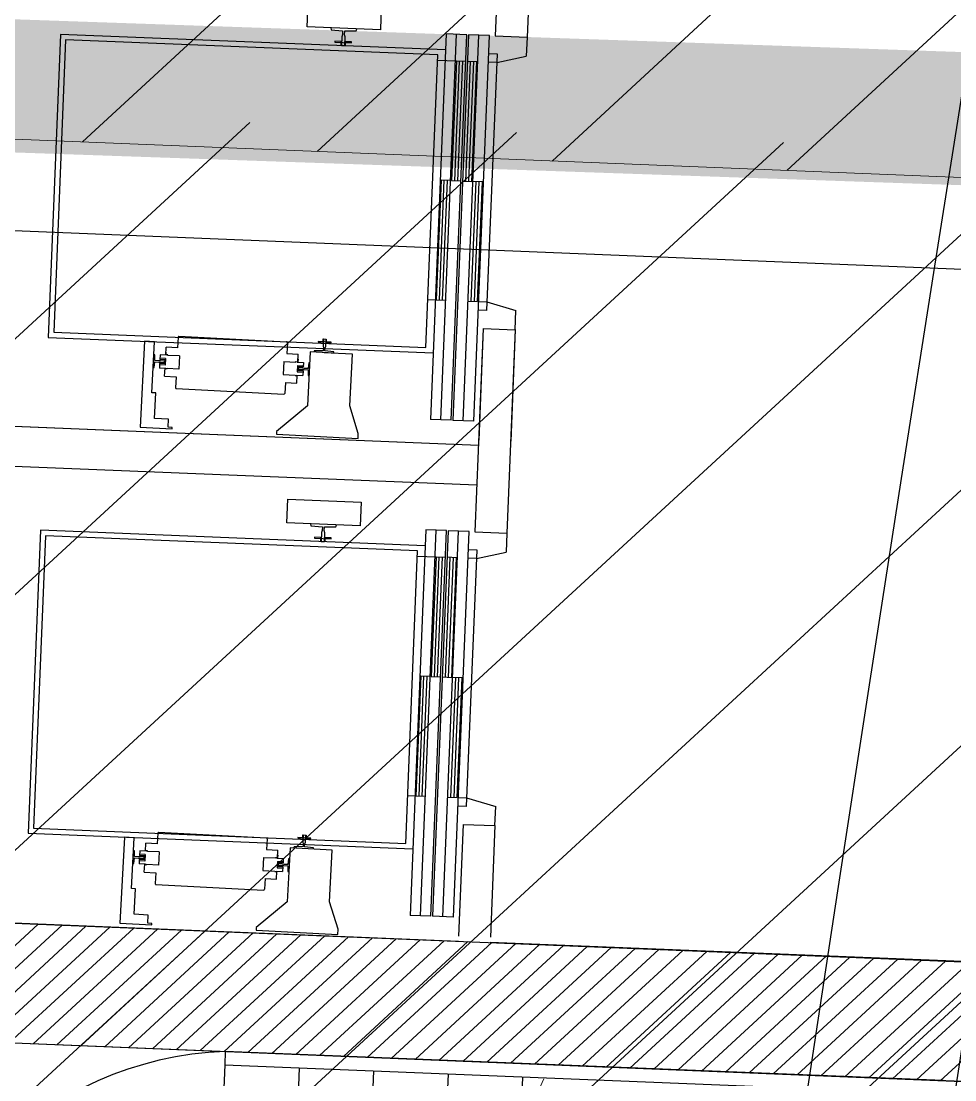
# Model space of a CAD drawing. Extents: x -678889171 to 586587, y -792238163 to 335485.
# Drawn here: x -678761584 to -678758075, y -791956236 to -791952259 of the extents above; entities that cross this region are included whole.
import ezdxf
from ezdxf.enums import TextEntityAlignment as Align

# ---------------------------------------------------------------- set-up
doc = ezdxf.new("R2010")
doc.units = 0
doc.header["$MEASUREMENT"] = 0
for name, color, linetype in [('A-FLOR-PATT', 252, 'Continuous'), ('A-SITE-PATT', 252, 'Continuous'), ('A-WALL', 252, 'Continuous')]:
    doc.layers.add(name, color=color, linetype=linetype)
for name, color, linetype, lineweight in [('BASEMENT3 LAYOUT$0$A-TABL-TEXT', 252, 'Continuous', 30), ('BASEMENT3 LAYOUT$0$HATCH2', 252, 'Continuous', 15), ('Ground floor Towers$0$04-Ground Floor$0$Hospital (2)$0$A-HIDD1', 252, 'Continuous', 20)]:
    doc.layers.add(name, color=color, linetype=linetype, lineweight=lineweight)
doc.styles.add('Ground floor Towers$0$$Bas01-Rname$0$EN-SC', font='swissc.ttf')
doc.styles.add('Ground floor Towers$0$$Bas01-Rname$0$EN-SCL', font='swisscl.ttf')
doc.styles.add('Ground floor Towers$0$04-Ground Floor$0$V2-lower ground$0$LEVEL  FOR LICENSE LOWER GR$0$$LG- LEVEL$0$AR-SR', font='sarb.shx')

# ---------------------------------------------------------------- blocks, each defined once
blk = doc.blocks.new('A$C61C61320')
at = {"layer": 'BASEMENT3 LAYOUT$0$HATCH2'}
h = blk.add_hatch(dxfattribs=at)
h.set_pattern_fill('ANSI31', color=256, scale=5000, style=0)
h.set_pattern_definition([(45, (1320016.062358054, 343948.7931753235), (-441.9417382415922, 441.9417382415922), [])])
h.paths.add_polyline_path([(11086.00013759569, 20764.88754983409), (-87874.57371154218, 20764.88754983409), (-87874.57371154218, -14411.92520058152), (11086.00013759569, -14411.92520058152)])
h = blk.add_hatch(dxfattribs=at)
h.set_pattern_fill('JIS_WOOD', color=256, scale=1000, style=0)
h.set_pattern_definition([(45, (-845211.5632561638, -471074.8112416068), (-499.9999991609842, 499.9999991609843), [])])
edge = h.paths.add_edge_path()
edge.add_line((-87728.88771757309, -14436.92520058164), (11085.99286301623, -14077.61977391216))
edge.add_line((11085.9928630162, -14077.61977391216), (11086.00013759563, -61296.12011963065))
edge.add_line((11086.00013759569, -61296.12011963065), (-23868.16462742418, -60220.57708285929))
edge.add_line((-23868.16462742421, -60220.57708285929), (-23388.15647815715, -47455.2645226442))
edge.add_arc((-38984.06513334403, -44366.02445463254), 15898.9235792472, 348.7958745272753, 525.9866040010601)
edge.add_line((-54409.82303213701, -40516.12001080933), (-55179.78612954497, -49076.3717473704))
edge.add_line((-55179.78612954495, -49076.3717473704), (-87616.00626249687, -47227.09333388295))
edge.add_line((-87616.00626249681, -47227.09333388295), (-87728.88771757303, -14436.92520058164))
at = {"layer": 'BASEMENT3 LAYOUT$0$A-TABL-TEXT', "const_width": 500}
blk.add_lwpolyline([(-87874.57371154218, -14411.92520058152), (11006.35061529244, -13813.14535745487)], dxfattribs=at)
at = {"layer": 'BASEMENT3 LAYOUT$0$HATCH2'}
blk.add_lwpolyline([(11086.00013759569, 20764.88754983409), (-87874.57371154218, 20764.88754983409), (-87874.57371154218, -14411.92520058152), (11086.00013759569, -14411.92520058152)], close=True, dxfattribs=at)
blk = doc.blocks.new('2')
at = {"layer": 'BASEMENT3 LAYOUT$0$A-TABL-TEXT', "const_width": 500}
blk.add_lwpolyline([(28948.80462125619, 217778.7896551112), (130982.8937054502, 218396.6636916995)], dxfattribs=at)
blk = doc.blocks.new('Ground floor Towers$0$04-Ground Floor$0$Hospital (2)$0$$DD-06-LEVEL  (01)$0$A-STRS-01-2950$0$WATG_BREAKLINE1')
at = {"layer": 'Ground floor Towers$0$04-Ground Floor$0$Hospital (2)$0$A-HIDD1'}
for p, q in [((0.0232119172721319, 0.05802979318032442), (0.1968503937007924, 0.4921259842519703)), ((0.1253443532695151, -0.02321191727213545), (0.0232119172721319, 0.05802979318032442)), ((-0.02321191727212835, -0.05802979318033152), (-0.1253443532695044, 0.02321191727212124)), ((-0.1253443532695044, 0.02321191727212124), (0.1253443532695151, -0.02321191727213545)), ((-0.1968503937007817, -0.4921259842519703), (-0.02321191727212835, -0.05802979318033152))]:
    blk.add_line(p, q, dxfattribs=at)
blk = doc.blocks.new('GR')
at = {"layer": 'A-FLOR-PATT'}
for p, q in [((34774.69330513988, 233585.2012898844), (34774.69330504186, 233409.1113560975)), ((34894.69330511567, 233585.2012899639), (34894.69330500787, 233409.1113560304)), ((34067.61772416635, 233414.0042132373), (34067.61772416635, 233502.789927523)), ((34342.61772416635, 233502.789927523), (34342.61772416647, 233414.0042132373)), ((34342.61772416647, 233414.0042132373), (34067.61772416635, 233414.0042132373)), ((34156.01058130931, 233414.0042132373), (34157.97486702351, 233406.9327846658)), ((34157.97486702351, 233406.9327846658), (34201.18915273783, 233404.5756418087)), ((34209.04629559499, 233404.5756418088), (34252.26058130931, 233406.9327846658)), ((34252.26058130931, 233406.9327846658), (34254.22486702351, 233414.0042132372)), ((34668.47292462653, 233409.1113560975), (34589.90149605506, 233409.1113560975)), ((34589.90149605506, 233409.1113560975), (34589.90149605506, 231959.1113560972)), ((34629.18721034085, 231959.1113560974), (34629.18721034085, 233409.1113560975)), ((34668.47292462653, 231959.1113560974), (34668.47292462653, 233409.1113560975)), ((34752.9538795183, 233409.1113560975), (34674.38245094682, 233409.1113560975)), ((34674.38245094682, 233409.1113560975), (34674.38245094682, 231959.1113560972)), ((34713.66816523251, 231959.1113560972), (34713.66816523262, 233409.1113560975)), ((34752.9538795183, 231959.1113560972), (34752.9538795183, 233409.1113560975)), ((34774.69330504186, 233409.1113560975), (34894.69330500787, 233409.1113560304)), ((34894.69330500787, 233409.1113560304), (34894.69330500787, 233337.0803003403)), ((34201.18915273783, 233390.4327846658), (34198.83200988067, 233382.5756418088)), ((34198.83200988067, 233382.5756418088), (34198.83200988067, 233349.5756418087)), ((34201.18915273783, 233404.5756418087), (34201.18915273783, 233390.4327846658)), ((34209.04629559488, 233390.4327846658), (34209.04629559499, 233404.5756418088)), ((34211.40343845215, 233382.5756418088), (34209.04629559488, 233390.4327846658)), ((34211.40343845215, 233349.5756418088), (34211.40343845215, 233382.5756418088)), ((34589.90149605506, 233348.3970703801), (33142.75863891222, 233348.3970703801)), ((33142.75863891222, 233348.3970703801), (33142.75863891222, 232209.1113560945)), ((34562.40149605506, 233328.7542132373), (33162.40149605506, 233328.7542132373)), ((33162.40149605506, 233328.7542132373), (33162.40149605506, 232228.7542132372)), ((34173.68915273783, 233364.1113560945), (34173.68915273783, 233361.3613560945)), ((34197.65343845215, 233364.1113560945), (34173.68915273783, 233364.1113560945)), ((34173.68915273783, 233361.3613560945), (34236.54629559499, 233361.3613560945)), ((34197.65343845215, 233348.3970703801), (34197.65343845215, 233364.1113560945)), ((34198.83200988067, 233349.5756418087), (34211.40343845215, 233349.5756418088)), ((34236.54629559499, 233364.1113560945), (34212.58200988067, 233364.1113560945)), ((34212.58200988067, 233364.1113560945), (34212.58200988067, 233348.3970703801)), ((34236.54629559499, 233361.3613560945), (34236.54629559499, 233364.1113560945)), ((34562.40149605506, 232228.7542132373), (34562.40149605506, 233328.7542132373)), ((34752.9538795183, 233342.0710319017), (34784.38245094682, 233342.0710319017)), ((34784.38245094682, 233342.0710319017), (34784.38245094682, 232376.151680293)), ((34784.38245094682, 233309.1113560974), (34894.69330500787, 233337.0803003403)), ((34562.40149605506, 233309.1113560972), (34668.47292462653, 233309.1113560972)), ((34633.11578176937, 233309.1113560972), (34633.11578176937, 232859.1113560974)), ((34644.90149605506, 232859.1113560974), (34644.90149605506, 233309.1113560972)), ((34656.68721034074, 232859.1113560974), (34656.68721034074, 233309.1113560972)), ((34709.73959380398, 233309.1113560972), (34674.38245094682, 233309.1113560972)), ((34686.16816523251, 232859.1113560974), (34686.16816523262, 233309.1113560972)), ((34697.9538795183, 232859.1113560974), (34697.9538795183, 233309.1113560972)), ((34709.73959380398, 232859.1113560975), (34709.73959380398, 233309.1113560972)), ((34784.38245094682, 233309.1113560974), (34752.9538795183, 233309.1113560974)), ((34629.18721034074, 232859.1113560974), (34593.83006748369, 232859.1113560974)), ((34593.83006748369, 232859.1113560974), (34593.83006748358, 232409.1113560972)), ((34605.61578176937, 232409.1113560972), (34605.61578176937, 232859.1113560974)), ((34617.40149605506, 232409.1113560972), (34617.40149605506, 232859.1113560974)), ((34633.11578176937, 232859.1113560974), (34668.47292462653, 232859.1113560975)), ((34674.38245094682, 232859.1113560974), (34709.73959380398, 232859.1113560975)), ((34749.02530808967, 232859.1113560974), (34713.66816523262, 232859.1113560975)), ((34725.4538795183, 232409.1113560972), (34725.4538795183, 232859.1113560975)), ((34737.23959380398, 232409.1113560972), (34737.23959380398, 232859.1113560974)), ((34749.02530808978, 232409.1113560972), (34749.02530808967, 232859.1113560974)), ((-2250.000000000029, 232605), (106690.0000000001, 232605)), ((34562.40149605506, 232409.1113560972), (34589.90149605506, 232409.1113560972)), ((34593.83006748358, 232409.1113560972), (34629.18721034074, 232409.1113560972)), ((34713.66816523251, 232409.1113560972), (34749.02530808978, 232409.1113560972)), ((34752.9538795183, 232409.1113560972), (34784.38245094682, 232409.1113560972)), ((34784.38245094682, 232376.151680293), (34752.9538795183, 232376.151680293)), ((34784.38245094682, 232409.1113560974), (34894.69330439517, 232381.1424120099)), ((34894.69330439529, 232309.1113560974), (34894.69330439529, 232381.1424120099)), ((34774.15249911683, 232309.1636458747), (34774.1524986911, 231544.1098937292)), ((34774.69330439564, 232309.1113561641), (34774.69330419494, 231888.5892090832)), ((34774.69330439564, 232309.1113561641), (34894.69330439529, 232309.1113560974)), ((34894.15249912521, 232309.1636458081), (34894.15249865722, 231544.1098936621)), ((34894.69330439529, 232309.1113560974), (34894.69330419552, 231889.7372016528)), ((33162.40149605506, 232228.7542132372), (34562.40149605506, 232228.7542132373)), ((33629.96471140393, 232229.810326145), (33629.507927499, 232189.2864606991)), ((33633.06930605181, 232232.8457111104), (34038.3079605114, 232228.2778720606)), ((34041.34334547665, 232225.1732774127), (34040.88656157172, 232184.6494119668)), ((34156.28554166875, 232234.9310196521), (34156.26131827988, 232232.7820267875)), ((34156.26131827988, 232232.7820267875), (34174.98825609962, 232232.5709372557)), ((34205.40537857298, 232234.3773421915), (34156.28554166875, 232234.9310196521)), ((34174.98825609962, 232232.5709372557), (34175.12667546478, 232244.8508964819)), ((34175.12667546478, 232244.8508964819), (34186.79263672953, 232244.7193980849)), ((34176.03729095437, 232243.9195180875), (34175.74661028756, 232218.1316037128)), ((34175.74661028756, 232218.1316037128), (34177.51939448887, 232211.970861195)), ((34185.86125833528, 232243.8087825953), (34176.03729095437, 232243.9195180875)), ((34183.65937410189, 232211.9016515123), (34185.57057766836, 232218.0208682206)), ((34185.57057766836, 232218.0208682206), (34185.86125833528, 232243.8087825953)), ((34186.79263672953, 232244.7193980849), (34186.65421736437, 232232.4394388589)), ((34186.65421736437, 232232.4394388589), (34205.38115518422, 232232.2283493271)), ((34205.38115518422, 232232.2283493271), (34205.40537857298, 232234.3773421915)), ((33142.75863891222, 232209.1113560945), (34589.90149605506, 232209.1113560945)), ((33505.07397040234, 232209.1113560945), (33501.43354109906, 231886.1484284493)), ((33541.91384808042, 232208.696097999), (33505.07397040234, 232209.1113560945)), ((33539.75450598424, 232017.1287340726), (33541.91384808042, 232208.696097999)), ((33586.18894276324, 232159.6850283732), (33586.52807020779, 232189.7709284771)), ((33629.507927499, 232189.2864606991), (33586.52807020779, 232189.7709284771)), ((34040.88656157172, 232184.6494119668), (34083.86641886282, 232184.1649441889)), ((34083.52729141827, 232154.079044085), (34083.86641886282, 232184.1649441889)), ((34128.80592649824, 232194.0976788482), (34126.52200697349, 231991.4783516184)), ((34218.75662782915, 232193.0837569985), (34128.80592649824, 232194.0976788482)), ((34143.60416628396, 232199.4575572617), (34142.00688266636, 232193.9488780307)), ((34177.39481706031, 232200.9188978915), (34143.60416628396, 232199.4575572617)), ((34177.51939448887, 232211.970861195), (34177.39481706031, 232200.9188978915)), ((34287.83139847567, 232192.3051480696), (34180.3817552477, 232193.5163175146)), ((34183.53479667332, 232200.8496882089), (34183.65937410189, 232211.9016515123)), ((34217.28392164012, 232198.6270410709), (34183.53479667332, 232200.8496882089)), ((34218.75662782915, 232193.0837569985), (34217.28392164012, 232198.6270410709)), ((34285.6374515381, 231997.6677943368), (34287.83139847567, 232192.3051480696)), ((33545.04069790359, 232159.2277363045), (33541.37401255649, 232160.8042570173)), ((33546.1816896696, 232137.8757349706), (33545.04069790359, 232159.2277363045)), ((33561.13254002725, 232137.7072093937), (33546.1816896696, 232137.8757349706)), ((33567.27771036651, 232138.0984981821), (33561.13254002725, 232137.7072093937)), ((33564.8218137099, 232159.9258780686), (33564.62802659882, 232142.7339351522)), ((33564.68339434474, 232147.6459188426), (33564.62802659882, 232142.7339351522)), ((33586.11795524425, 232142.4917012632), (33564.62802659882, 232142.7339351522)), ((33586.17332299041, 232147.4036849537), (33564.68339434474, 232147.6459188426)), ((33589.38173216207, 232159.6490393383), (33564.8218137099, 232159.9258780686)), ((33582.87325858358, 232137.9227055884), (33567.27771036651, 232138.0984981821)), ((33582.79333083935, 232130.83186654), (33582.89089761347, 232139.4875629849)), ((33582.89056100427, 232139.4577004916), (33582.79366744867, 232130.8617290334)), ((33582.81096986924, 232132.3967239366), (33582.87325858358, 232137.9227055884)), ((33585.94121620884, 232141.5725794993), (33582.89089761347, 232139.4875629849)), ((33586.17332299041, 232147.4036849537), (33585.89648425997, 232122.8437665015)), ((33586.3273621284, 232171.9649875994), (33586.18894276324, 232159.6850283732)), ((33589.38173216207, 232159.6490393383), (33589.39903458265, 232161.1840342416)), ((33594.31101827299, 232161.1286664956), (33589.39903458265, 232161.1840342416)), ((33594.29371585241, 232159.5936715924), (33594.31101827299, 232161.1286664956)), ((33638.50156906618, 232159.0953618778), (33594.29371585241, 232159.5936715924)), ((33638.50156906618, 232159.0953618778), (33637.94789160565, 232109.9755249736)), ((34031.21466511521, 232154.6687105805), (34030.66098765469, 232105.5488736763)), ((34031.21466511521, 232154.6687105805), (34075.4225183291, 232154.170400866)), ((34075.4225183291, 232154.170400866), (34075.43982074967, 232155.7053957693)), ((34075.43982074967, 232155.7053957693), (34080.35180444013, 232155.6500280231)), ((34080.33450201944, 232154.1150331199), (34080.35180444013, 232155.6500280231)), ((34080.33450201944, 232154.1150331199), (34104.89442047161, 232153.8381943896)), ((34083.2660724609, 232141.8004690526), (34082.98923373046, 232117.2405506005)), ((34083.21070471474, 232136.8884853623), (34104.70063336029, 232136.6462514732)), ((34083.2660724609, 232141.8004690526), (34104.75600110645, 232141.5582351635)), ((34083.36668084537, 232135.9656132421), (34086.36922588151, 232133.8123690141)), ((34083.66571078343, 232166.359003311), (34083.52729141827, 232154.079044085)), ((34086.27165910752, 232125.1566725692), (34086.36922588151, 232133.8123690141)), ((34086.36888927231, 232133.7825065207), (34086.2719957166, 232125.1865350625)), ((34104.89442047161, 232153.8381943896), (34104.70063336029, 232136.6462514732)), ((34104.75600110645, 232141.5582351635), (34104.70063336029, 232136.6462514732)), ((34124.65477337314, 232152.6943422698), (34123.03277431322, 232131.3734852931)), ((34128.35606356162, 232154.1878113635), (34124.65477337314, 232152.6943422698)), ((34127.78854416449, 232103.8399785368), (34128.35606356162, 232154.1878113635)), ((33540.80649315937, 232110.4564241906), (33544.50778334784, 232111.9498932843)), ((33544.50778334784, 232111.9498932843), (33546.12978240765, 232133.2707502609)), ((33546.12978240765, 232133.2707502609), (33561.08063276541, 232133.1022246838)), ((33561.08063276541, 232133.1022246838), (33567.21542165217, 232132.5725165303)), ((33564.46192336046, 232127.9979840809), (33564.26813624926, 232110.8060411644)), ((33588.82805470143, 232110.5292024342), (33564.26813624926, 232110.8060411644)), ((33564.46192336046, 232127.9979840809), (33564.40655561442, 232123.0860003906)), ((33585.89648425997, 232122.8437665015), (33564.40655561442, 232123.0860003906)), ((33585.95185200612, 232127.7557501918), (33564.46192336046, 232127.9979840809)), ((33567.21542165217, 232132.5725165303), (33582.81096986924, 232132.3967239366)), ((33585.79587587538, 232128.678622312), (33582.79333083935, 232130.83186654)), ((33585.29613785805, 232080.4792913652), (33585.6352653026, 232110.5651914691)), ((33585.49684593744, 232098.2852322431), (33585.6352653026, 232110.5651914691)), ((33588.82805470143, 232110.5292024342), (33588.81075228074, 232108.994207531)), ((33593.7227359712, 232108.9388397848), (33588.81075228074, 232108.994207531)), ((33593.74003839189, 232110.473834688), (33593.7227359712, 232108.9388397848)), ((33637.94789160565, 232109.9755249736), (33593.74003839189, 232110.473834688)), ((34030.66098765469, 232105.5488736763), (34074.86884086845, 232105.0505639618)), ((34074.86884086845, 232105.0505639618), (34074.85153844788, 232103.5155690585)), ((34074.85153844788, 232103.5155690585), (34079.76352213822, 232103.4602013125)), ((34079.78082455891, 232104.9951962158), (34079.76352213822, 232103.4602013125)), ((34079.78082455891, 232104.9951962158), (34104.34074301108, 232104.7183574855)), ((34082.63448651308, 232074.873307077), (34082.97361395763, 232104.9592071809)), ((34082.83519459258, 232092.6792479548), (34082.97361395763, 232104.9592071809)), ((34082.98923373046, 232117.2405506005), (34104.47916237613, 232116.9983167115)), ((34083.04460147662, 232122.1525342909), (34104.53453012217, 232121.9103004019)), ((34083.22134051203, 232123.0716560548), (34086.27165910752, 232125.1566725692)), ((34086.35158685163, 232132.2475116175), (34086.28929813729, 232126.7215299657)), ((34086.28929813729, 232126.7215299657), (34101.88484635435, 232126.545737372)), ((34101.94713506869, 232132.0717190237), (34086.35158685163, 232132.2475116175)), ((34101.88484635435, 232126.545737372), (34108.03001669362, 232126.9370261605)), ((34108.08192395545, 232131.5420108703), (34101.94713506869, 232132.0717190237)), ((34104.53453012217, 232121.9103004019), (34104.34074301108, 232104.7183574855)), ((34104.53453012217, 232121.9103004019), (34104.47916237613, 232116.9983167115)), ((34108.03001669362, 232126.9370261605), (34122.98086705139, 232126.7685005833)), ((34123.03277431322, 232131.3734852931), (34108.08192395545, 232131.5420108703)), ((34122.98086705139, 232126.7685005833), (34124.12185881728, 232105.4164992496)), ((34124.12185881728, 232105.4164992496), (34127.78854416449, 232103.8399785368)), ((33585.29613785805, 232080.4792913652), (33628.27599514926, 232079.9948235873)), ((33628.27599514926, 232079.9948235873), (33627.81921124422, 232039.4709581413)), ((34039.65462922187, 232075.357774855), (34039.19784531694, 232034.833909409)), ((34039.65462922187, 232075.357774855), (34082.63448651308, 232074.873307077)), ((33554.49045705549, 232016.9626308344), (33539.75450598424, 232017.1287340726)), ((33553.4107860074, 231921.1789488712), (33554.49045705549, 232016.9626308344)), ((33630.85459620958, 232036.3663634935), (34036.09325066918, 232031.7985244437)), ((34126.52200697349, 231991.4783516184), (34014.23949524701, 231890.8073852968)), ((34321.33536945387, 231895.9428726263), (34285.6374515381, 231997.6677943368)), ((34668.47292462677, 231959.1113560974), (34589.90149605529, 231959.1113560972)), ((34752.95387951854, 231959.1113560972), (34674.38245094706, 231959.1113560972)), ((33606.21461067941, 231920.5837456011), (33553.4107860074, 231921.1789488712)), ((33605.86856226657, 231889.883847536), (33606.21461067941, 231920.5837456011)), ((34321.12081943789, 231876.908935826), (34321.33536945387, 231895.9428726263)), ((32827.42850757282, 231870.1998275161), (34774.15249878912, 231870.1998275161)), ((32827.42850757282, 231870.1998274853), (34774.69330418621, 231870.1998263349)), ((33501.43354109906, 231886.1484284493), (33621.16314355306, 231884.7988396391)), ((33621.2185112991, 231889.7108233296), (33605.86856226657, 231889.883847536)), ((33621.16314355306, 231884.7988396391), (33621.2185112991, 231889.7108233296)), ((34014.23949524701, 231890.8073852968), (34014.12183878662, 231880.3694199546)), ((34014.12183878662, 231880.3694199546), (34321.12081943789, 231876.908935826)), ((32827.42850748928, 231720.1998275161), (34774.15249878912, 231720.1998275161)), ((34067.07691781559, 231549.002750869), (34067.07691781571, 231637.7884651547)), ((34067.07691781571, 231637.7884651547), (34342.07691781571, 231637.7884651547)), ((34342.07691781571, 231637.7884651547), (34342.07691781571, 231549.002750869)), ((34342.07691781571, 231549.002750869), (34067.07691781559, 231549.002750869)), ((34155.46977495855, 231549.002750869), (34157.43406067287, 231541.9313222975)), ((34157.43406067287, 231541.9313222975), (34200.64834638707, 231539.5741794404)), ((34200.64834638707, 231539.5741794404), (34200.64834638707, 231525.4313222975)), ((34208.50548924423, 231539.5741794405), (34251.71977495855, 231541.9313222975)), ((34208.50548924423, 231525.4313222975), (34208.50548924423, 231539.5741794405)), ((34251.71977495855, 231541.9313222975), (34253.68406067287, 231549.0027508689)), ((34667.93211827577, 231544.1098937292), (34589.36068970441, 231544.1098937292)), ((34589.36068970441, 231544.1098937292), (34589.36068970429, 230094.1098937289)), ((34628.64640399009, 230094.1098937291), (34628.64640399009, 231544.1098937292)), ((34667.93211827577, 230094.1098937291), (34667.93211827577, 231544.1098937292)), ((34752.41307316754, 231544.1098937292), (34673.84164459606, 231544.1098937292)), ((34673.84164459606, 231544.1098937292), (34673.84164459618, 230094.1098937289)), ((34713.12735888186, 230094.1098937289), (34713.12735888186, 231544.1098937292)), ((34752.41307316754, 230094.1098937289), (34752.41307316754, 231544.1098937292)), ((34774.1524986911, 231544.1098937292), (34894.1524986571, 231544.1098936621)), ((34894.15249865722, 231544.1098936621), (34894.15249865722, 231472.078837972)), ((34173.14834638707, 231499.1098937262), (34173.14834638718, 231496.3598937262)), ((34197.11263210139, 231499.1098937262), (34173.14834638707, 231499.1098937262)), ((34197.11263210139, 231483.3956080118), (34197.11263210139, 231499.1098937262)), ((34200.64834638707, 231525.4313222975), (34198.29120352991, 231517.5741794405)), ((34198.29120352991, 231517.5741794405), (34198.29120352991, 231484.5741794404)), ((34210.86263210139, 231517.5741794405), (34208.50548924423, 231525.4313222975)), ((34210.86263210139, 231484.5741794405), (34210.86263210139, 231517.5741794405)), ((34236.00548924423, 231499.1098937262), (34212.04120352991, 231499.1098937262)), ((34212.04120352991, 231499.1098937262), (34212.04120352991, 231483.3956080118)), ((34236.00548924434, 231496.3598937262), (34236.00548924423, 231499.1098937262)), ((34589.36068970429, 231483.3956080118), (33142.21783256145, 231483.3956080118)), ((33142.21783256145, 231483.3956080118), (33142.21783256145, 230344.1098937262)), ((34561.86068970429, 231463.752750869), (33161.86068970429, 231463.752750869)), ((33161.86068970429, 231463.752750869), (33161.86068970429, 230363.7527508689)), ((34173.14834638718, 231496.3598937262), (34236.00548924434, 231496.3598937262)), ((34198.29120352991, 231484.5741794404), (34210.86263210139, 231484.5741794405)), ((34561.86068970429, 230363.752750869), (34561.86068970429, 231463.752750869)), ((34752.41307316754, 231477.0695695334), (34783.84164459606, 231477.0695695334)), ((34783.84164459606, 231477.0695695334), (34783.84164459618, 230511.1502179247)), ((34783.84164459606, 231444.1098937291), (34894.15249865722, 231472.078837972)), ((34561.86068970429, 231444.1098937289), (34667.93211827577, 231444.1098937289)), ((34632.57497541861, 231444.1098937289), (34632.57497541861, 230994.1098937291)), ((34644.36068970429, 230994.1098937291), (34644.36068970429, 231444.1098937289)), ((34656.14640399009, 230994.1098937291), (34656.14640398997, 231444.1098937289)), ((34709.19878745322, 231444.1098937289), (34673.84164459618, 231444.1098937289)), ((34685.62735888186, 230994.1098937291), (34685.62735888186, 231444.1098937289)), ((34697.41307316754, 230994.1098937291), (34697.41307316754, 231444.1098937289)), ((34709.19878745322, 230994.1098937292), (34709.19878745322, 231444.1098937289)), ((34783.84164459606, 231444.1098937291), (34752.41307316754, 231444.1098937291)), ((34628.64640398997, 230994.1098937291), (34593.28926113293, 230994.1098937291)), ((34593.28926113293, 230994.1098937291), (34593.28926113293, 230544.1098937289)), ((34605.07497541861, 230544.1098937289), (34605.07497541861, 230994.1098937291)), ((34616.86068970441, 230544.1098937289), (34616.86068970429, 230994.1098937291)), ((34632.57497541861, 230994.1098937291), (34667.93211827577, 230994.1098937292)), ((34673.84164459618, 230994.1098937291), (34709.19878745322, 230994.1098937292)), ((34748.48450173902, 230994.1098937291), (34713.12735888186, 230994.1098937292)), ((34724.91307316754, 230544.1098937289), (34724.91307316754, 230994.1098937292)), ((34736.69878745322, 230544.1098937289), (34736.69878745322, 230994.1098937291)), ((34748.48450173902, 230544.1098937289), (34748.48450173902, 230994.1098937291)), ((34561.86068970429, 230544.1098937289), (34589.36068970429, 230544.1098937289)), ((34593.28926113293, 230544.1098937289), (34628.64640399009, 230544.1098937289)), ((34713.12735888186, 230544.1098937289), (34748.48450173902, 230544.1098937289)), ((34752.41307316754, 230544.1098937289), (34783.84164459618, 230544.1098937289)), ((34783.84164459606, 230544.1098937291), (34894.15249804452, 230516.1409496416)), ((34783.84164459618, 230511.1502179247), (34752.41307316754, 230511.1502179247)), ((34894.15249804452, 230444.1098937291), (34894.15249804452, 230516.1409496416)), ((34774.15249804487, 230444.1098937958), (34774.15249784417, 230023.5877467149)), ((34774.15249804487, 230444.1098937958), (34894.15249804452, 230444.1098937291)), ((34894.15249804452, 230444.1098937291), (34894.15249784476, 230024.7357392845)), ((33142.21783256145, 230344.1098937262), (34589.36068970429, 230344.1098937262)), ((33161.86068970429, 230363.7527508689), (34561.86068970429, 230363.752750869)), ((33504.53316405158, 230344.1098937262), (33500.8927347483, 230021.146966081)), ((33541.37304172978, 230343.6946356307), (33504.53316405158, 230344.1098937262)), ((33539.21369963347, 230152.1272717043), (33541.37304172978, 230343.6946356307)), ((33629.42390505316, 230364.8088637767), (33628.96712114823, 230324.2849983308)), ((33632.52849970105, 230367.8442487421), (34037.76715416076, 230363.2764096923)), ((34040.80253912589, 230360.1718150445), (34040.34575522096, 230319.6479495985)), ((34155.74473531811, 230369.9295572838), (34155.72051192923, 230367.7805644192)), ((34155.72051192923, 230367.7805644192), (34174.44744974886, 230367.5694748874)), ((34204.86457222233, 230369.3758798232), (34155.74473531811, 230369.9295572838)), ((34174.44744974886, 230367.5694748874), (34174.58586911402, 230379.8494341136)), ((34174.58586911402, 230379.8494341136), (34186.25183037888, 230379.7179357166)), ((34175.4964846036, 230378.9180557192), (34175.20580393691, 230353.1301413445)), ((34175.20580393691, 230353.1301413445), (34176.97858813811, 230346.9693988267)), ((34185.32045198452, 230378.807320227), (34175.4964846036, 230378.9180557192)), ((34176.97858813811, 230346.9693988267), (34176.85401070955, 230335.9174355232)), ((34182.99399032256, 230335.8482258406), (34183.11856775124, 230346.900189144)), ((34183.11856775124, 230346.900189144), (34185.0297713176, 230353.0194058523)), ((34185.0297713176, 230353.0194058523), (34185.32045198452, 230378.807320227)), ((34186.25183037888, 230379.7179357166), (34186.11341101372, 230367.4379764906)), ((34186.11341101372, 230367.4379764906), (34204.84034883346, 230367.2268869588)), ((34204.84034883346, 230367.2268869588), (34204.86457222233, 230369.3758798232)), ((33585.64813641248, 230294.6835660049), (33585.98726385714, 230324.7694661088)), ((33628.96712114823, 230324.2849983308), (33585.98726385714, 230324.7694661088)), ((34040.34575522096, 230319.6479495985), (34083.32561251205, 230319.1634818206)), ((34082.98648506751, 230289.0775817167), (34083.32561251205, 230319.1634818206)), ((34128.2651201476, 230329.0962164799), (34125.98120062273, 230126.4768892501)), ((34287.2905921249, 230327.3036857013), (34128.2651201476, 230329.0962164799)), ((34143.06335993319, 230334.4560948934), (34141.4660763156, 230328.9474156624)), ((34176.85401070955, 230335.9174355232), (34143.06335993319, 230334.4560948934)), ((34216.74311528947, 230333.6255787026), (34182.99399032256, 230335.8482258406)), ((34218.21582147838, 230328.0822946302), (34216.74311528947, 230333.6255787026)), ((34285.09664518734, 230132.6663319685), (34287.2905921249, 230327.3036857013)), ((33544.49989155283, 230294.2262739362), (33540.83320620573, 230295.802794649)), ((33543.96697699708, 230246.948430916), (33545.58897605688, 230268.2692878926)), ((33545.64088331883, 230272.8742726023), (33544.49989155283, 230294.2262739362)), ((33545.58897605688, 230268.2692878926), (33560.53982641465, 230268.1007623155)), ((33560.5917336766, 230272.7057470254), (33545.64088331883, 230272.8742726023)), ((33560.53982641465, 230268.1007623155), (33566.67461530153, 230267.571054162)), ((33566.73690401575, 230273.0970358138), (33560.5917336766, 230272.7057470254)), ((33564.28100735914, 230294.9244157003), (33564.08722024805, 230277.7324727839)), ((33564.14258799409, 230282.6444564743), (33564.08722024805, 230277.7324727839)), ((33585.5771488936, 230277.4902388949), (33564.08722024805, 230277.7324727839)), ((33585.63251663964, 230282.4022225854), (33564.14258799409, 230282.6444564743)), ((33588.84092581131, 230294.64757697), (33564.28100735914, 230294.9244157003)), ((33566.67461530153, 230267.571054162), (33582.27016351848, 230267.3952615683)), ((33582.33245223293, 230272.9212432201), (33566.73690401575, 230273.0970358138)), ((33582.25252448859, 230265.8304041717), (33582.35009126271, 230274.4861006166)), ((33585.25506952473, 230263.6771599437), (33582.25252448859, 230265.8304041717)), ((33582.34975465351, 230274.4562381233), (33582.25286109791, 230265.8602666651)), ((33582.27016351848, 230267.3952615683), (33582.33245223293, 230272.9212432201)), ((33585.40040985808, 230276.571117131), (33582.35009126271, 230274.4861006166)), ((33585.63251663964, 230282.4022225854), (33585.35567790932, 230257.8423041332)), ((33588.84092581131, 230294.64757697), (33588.85822823188, 230296.1825718733)), ((33593.77021192234, 230296.1272041273), (33588.85822823188, 230296.1825718733)), ((33593.75290950165, 230294.5922092241), (33593.77021192234, 230296.1272041273)), ((33637.96076271553, 230294.0938995095), (33593.75290950165, 230294.5922092241)), ((33637.96076271553, 230294.0938995095), (33637.40708525489, 230244.9740626053)), ((34030.67385876457, 230289.6672482122), (34030.12018130392, 230240.547411308)), ((34030.67385876457, 230289.6672482122), (34074.88171197833, 230289.1689384978)), ((34074.88171197833, 230289.1689384978), (34074.89901439891, 230290.703933401)), ((34074.89901439891, 230290.703933401), (34079.81099808936, 230290.6485656548)), ((34079.79369566868, 230289.1135707516), (34079.81099808936, 230290.6485656548)), ((34079.79369566868, 230289.1135707516), (34104.35361412085, 230288.8367320213)), ((34082.72526611014, 230276.7990066843), (34082.44842737982, 230252.2390882323)), ((34082.66989836398, 230271.887022994), (34104.15982700964, 230271.6447891049)), ((34082.72526611014, 230276.7990066843), (34104.21519475568, 230276.5567727952)), ((34082.82587449472, 230270.9641508738), (34085.82841953075, 230268.8109066458)), ((34083.12490443267, 230301.3575409427), (34082.98648506751, 230289.0775817167)), ((34085.73085275675, 230260.1552102009), (34085.82841953075, 230268.8109066458)), ((34085.82808292155, 230268.7810441524), (34085.73118936583, 230260.1850726942)), ((34085.81078050086, 230267.2460492492), (34085.74849178652, 230261.7200675974)), ((34101.40632871793, 230267.0702566554), (34085.81078050086, 230267.2460492492)), ((34107.54111760481, 230266.540548502), (34101.40632871793, 230267.0702566554)), ((34104.35361412085, 230288.8367320213), (34104.15982700964, 230271.6447891049)), ((34122.49196796246, 230266.3720229248), (34107.54111760481, 230266.540548502)), ((34124.11396702238, 230287.6928799015), (34122.49196796246, 230266.3720229248)), ((34127.81525721085, 230289.1863489952), (34124.11396702238, 230287.6928799015)), ((33540.26568680861, 230245.4549618223), (33543.96697699708, 230246.948430916)), ((33563.92111700981, 230262.9965217126), (33563.72732989861, 230245.8045787961)), ((33588.28724835067, 230245.5277400659), (33563.72732989861, 230245.8045787961)), ((33563.92111700981, 230262.9965217126), (33563.86574926366, 230258.0845380223)), ((33585.35567790932, 230257.8423041332), (33563.86574926366, 230258.0845380223)), ((33585.41104565536, 230262.7542878235), (33563.92111700981, 230262.9965217126)), ((33584.75533150729, 230215.4778289969), (33585.09445895195, 230245.5637291008)), ((33588.28724835067, 230245.5277400659), (33588.26994592998, 230243.9927451627)), ((33593.18192962043, 230243.9373774165), (33588.26994592998, 230243.9927451627)), ((33593.19923204112, 230245.4723723198), (33593.18192962043, 230243.9373774165)), ((33637.40708525489, 230244.9740626053), (33593.19923204112, 230245.4723723198)), ((34030.12018130392, 230240.547411308), (34074.32803451769, 230240.0491015935)), ((34074.32803451769, 230240.0491015935), (34074.31073209712, 230238.5141066902)), ((34074.31073209712, 230238.5141066902), (34079.22271578746, 230238.4587389442)), ((34079.24001820815, 230239.9937338475), (34079.22271578746, 230238.4587389442)), ((34079.24001820815, 230239.9937338475), (34103.79993666032, 230239.7168951172)), ((34082.09368016232, 230209.8718447087), (34082.43280760686, 230239.9577448126)), ((34082.29438824182, 230227.6777855865), (34082.43280760686, 230239.9577448126)), ((34082.44842737982, 230252.2390882323), (34103.93835602536, 230251.9968543432)), ((34082.50379512586, 230257.1510719226), (34103.9937237714, 230256.9088380336)), ((34082.68053416126, 230258.0701936865), (34085.73085275675, 230260.1552102009)), ((34085.74849178652, 230261.7200675974), (34101.34404000371, 230261.5442750037)), ((34101.34404000371, 230261.5442750037), (34107.48921034286, 230261.9355637922)), ((34103.9937237714, 230256.9088380336), (34103.79993666032, 230239.7168951172)), ((34103.9937237714, 230256.9088380336), (34103.93835602536, 230251.9968543432)), ((34107.48921034286, 230261.9355637922), (34122.44006070062, 230261.767038215)), ((34122.44006070062, 230261.767038215), (34123.58105246663, 230240.4150368813)), ((34123.58105246663, 230240.4150368813), (34127.24773781373, 230238.8385161685)), ((33584.75533150729, 230215.4778289969), (33627.7351887985, 230214.993361219)), ((33627.7351887985, 230214.993361219), (33627.27840489357, 230174.4694957731)), ((34039.11382287111, 230210.3563124867), (34038.65703896618, 230169.8324470407)), ((34039.11382287111, 230210.3563124867), (34082.09368016232, 230209.8718447087)), ((33553.94965070473, 230151.9611684661), (33539.21369963347, 230152.1272717043)), ((33552.86997965664, 230056.1774865029), (33553.94965070473, 230151.9611684661)), ((33630.31378985882, 230171.3649011252), (34035.55244431841, 230166.7970620754)), ((34125.98120062273, 230126.4768892501), (34013.69868889624, 230025.8059229285)), ((34320.7945631031, 230030.941410258), (34285.09664518734, 230132.6663319685)), ((34667.932118276, 230094.1098937291), (34589.36068970452, 230094.1098937289)), ((34752.41307316777, 230094.1098937289), (34673.84164459629, 230094.1098937289)), ((33605.67380432865, 230055.5822832328), (33552.86997965664, 230056.1774865029)), ((33605.3277559158, 230024.8823851677), (33605.67380432865, 230055.5822832328)), ((34013.69868889624, 230025.8059229285), (34013.58103243598, 230015.3679575863)), ((34320.58001308712, 230011.9074734577), (34320.7945631031, 230030.941410258)), ((32744.1232933862, 229554.3536229123), (33194.15269531978, 230004.3830248459)), ((32827.42850653407, 230005.1983651478), (34774.69330314592, 230005.1983651478)), ((32827.42850653407, 230005.1983651166), (34774.15249783544, 230005.1983639666)), ((32827.42850852766, 230004.3817412489), (38468.97214012753, 230004.3548312504)), ((32833.92551291084, 229554.3532812263), (33283.95562609013, 230004.3833944056)), ((32923.72773243548, 229554.3529395402), (33373.7585568605, 230004.3837639652)), ((33013.52995196011, 229554.3525978542), (33463.56148763088, 230004.3841335249)), ((33103.33217148476, 229554.3522561681), (33553.36441840122, 230004.3845030846)), ((33193.1343910094, 229554.351914482), (33643.16734917159, 230004.3848726442)), ((33282.93661053405, 229554.351572796), (33732.97027994196, 230004.3852422039)), ((33372.73883005866, 229554.3512311099), (33822.77321071232, 230004.3856117636)), ((33462.54104958332, 229554.3508894239), (33912.57614148268, 230004.3859813233)), ((33500.8927347483, 230021.146966081), (33620.62233720229, 230019.7973772709)), ((33552.34326910797, 229554.3505477378), (34002.37907225307, 230004.3863508829)), ((33620.67770494834, 230024.7093609613), (33605.3277559158, 230024.8823851677)), ((33620.62233720229, 230019.7973772709), (33620.67770494834, 230024.7093609613)), ((33642.14548863258, 229554.3502060518), (34092.18200302342, 230004.3867204426)), ((33731.94770815721, 229554.3498643657), (34181.98493379379, 230004.3870900023)), ((33821.74992768187, 229554.3495226797), (34271.78786456416, 230004.387459562)), ((33911.5521472065, 229554.3491809936), (34361.59079533453, 230004.3878291217)), ((34001.35436673115, 229554.3488393076), (34451.3937261049, 230004.3881986814)), ((34013.58103243598, 230015.3679575863), (34320.58001308712, 230011.9074734577)), ((34091.15658625578, 229554.3484976215), (34541.19665687527, 230004.388568241)), ((34180.95880578044, 229554.3481559355), (34630.99958764562, 230004.3889378007)), ((34270.76102530505, 229554.3478142494), (34720.80251841601, 230004.3893073603)), ((34360.5632448297, 229554.3474725633), (34810.60544918638, 230004.38967692)), ((34450.36546435433, 229554.3471308773), (34900.40837995672, 230004.3900464797)), ((34540.16768387897, 229554.3467891912), (34990.2113107271, 230004.3904160394)), ((34629.96990340361, 229554.3464475052), (35080.01424149746, 230004.3907855991)), ((34719.77212292825, 229554.3461058192), (35169.81717226781, 230004.3911551587)), ((34809.57434245289, 229554.3457641331), (35259.62010303819, 230004.3915247184)), ((37925.04428153321, 230005.198365145), (34894.15249783544, 230005.19836521)), ((34899.37656197753, 229554.345422447), (35349.42303380857, 230004.3918942781)), ((34989.17878150217, 229554.345080761), (35439.22596457892, 230004.3922638377)), ((35078.98100102681, 229554.3447390749), (35529.02889534929, 230004.3926333974)), ((35168.78322055144, 229554.3443973889), (35618.83182611966, 230004.3930029571)), ((35258.58544007609, 229554.3440557029), (35708.63475689004, 230004.3933725168)), ((35348.38765960072, 229554.3437140168), (35798.43768766039, 230004.3937420764)), ((35438.18987912536, 229554.3433723307), (35888.24061843075, 230004.3941116361)), ((35527.99209864999, 229554.3430306446), (35978.04354920113, 230004.3944811958)), ((35617.79431817464, 229554.3426889586), (36067.8464799715, 230004.3948507555)), ((35707.59653769928, 229554.3423472726), (36157.64941074186, 230004.3952203151)), ((35797.39875722391, 229554.3420055865), (36247.45234151222, 230004.3955898748)), ((35887.20097674856, 229554.3416639005), (36337.25527228258, 230004.3959594345)), ((35977.0031962732, 229554.3413222144), (36427.05820305295, 230004.3963289942)), ((36066.80541579783, 229554.3409805284), (36516.86113382332, 230004.3966985539)), ((36156.60763532248, 229554.3406388423), (36606.66406459369, 230004.3970681135)), ((36246.40985484712, 229554.3402971562), (36696.46699536405, 230004.3974376732)), ((36336.21207437175, 229554.3399554702), (36786.26992613442, 230004.3978072329)), ((36426.01429389638, 229554.3396137841), (36876.07285690478, 230004.3981767925)), ((36515.81651342104, 229554.3392720981), (36965.87578767516, 230004.3985463522)), ((36605.61873294566, 229554.338930412), (37055.67871844552, 230004.3989159119)), ((38468.97214012753, 229554.3318405887), (25354.0302651579, 229554.3814014867)), ((32716.09453872795, 229555.1983651456), (38216.09453872805, 229555.198365145)), ((36616.09453872795, 229555.1983651457), (33916.09453872792, 229555.1983651457)), ((33916.09453872792, 229555.1983651457), (33916.09453872789, 229505.1983651457)), ((33916.09453872789, 229505.1983651457), (36616.09453872795, 229505.1983651457)), ((33916.09453872789, 229505.1983651457, 5.070422901643858e-08), (33916.09453872795, 228355.4885103719, 5.050239234732631e-08)), ((34196.09453872789, 229505.1983651457, 5.070422901643858e-08), (34196.09453872795, 228355.4885103719, 5.050239234732631e-08)), ((34476.09453872789, 229505.1983651457, 5.070422901643858e-08), (34476.09453872795, 228355.4885103719, 5.050239234732631e-08)), ((34756.09453872789, 229505.1983651457, 5.070422901643858e-08), (34756.09453872795, 228355.4885103719, 5.050239234732631e-08)), ((35036.09453872789, 229505.1983651457, 5.070422901643858e-08), (35036.09453872795, 228355.4885103719, 5.050239234732631e-08))]:
    blk.add_line(p, q, dxfattribs=at)
for centre, radius, start, end in [((687279.656740699, 163488.6097753342), 649022.5456272444, 169.8809308091749, 188.016783999427), ((632160.654919429, 163506.251165366), 605195.8226879981, 171.0737824436527, 190.1263033448895), ((632160.6549194276, 163506.2511653661), 599695.8226879967, 171.0616030214717, 190.2201678661017), ((632160.6549194327, 163506.2511653659), 599145.8226880017, 171.0631954506245, 190.2296506374575), ((33633.03470121043, 232229.7757213039), 3.070184832730834, 89.35419089221291, 179.3541908855429), ((34038.27335567014, 232225.2078822541), 3.070184832730834, 359.3541908855424, 89.35419089221291), ((33583.52359162828, 232141.1392739169), 2.456147866184668, 10.1611137578835, 33.58305721429208), ((33584.45497002265, 232142.0498894065), 1.228073933092334, 6.131582904607742, 21.37850372214891), ((34085.77392397365, 232135.4779218826), 2.456147866184668, 145.1253245597396, 168.5472680102666), ((34084.86330848407, 232136.409300277), 1.228073933092334, 157.329878052198, 172.5767988731809), ((33583.38863274721, 232129.1663136715), 2.456147866184668, 325.1253245597396, 348.5472680102664), ((34085.63896509258, 232123.5049616372), 2.456147866184668, 190.1611137578832, 213.5830572142921), ((33630.88920105073, 232039.4363533), 3.070184832730834, 179.3541908855429, 269.354190892213), ((34036.12785551044, 232034.8685142502), 3.070184832730834, 269.354190892213, 359.3541908855424), ((33632.49389485967, 230364.7742589356), 3.070184832730834, 89.35419089221291, 179.3541908855429), ((34037.73254931938, 230360.2064198858), 3.070184832730834, 359.3541908855424, 89.35419089221291), ((33582.98278527752, 230276.1378115486), 2.456147866184668, 10.1611137578835, 33.58305721429208), ((33583.91416367189, 230277.0484270382), 1.228073933092334, 6.131582904607742, 21.37850372214891), ((34085.23311762289, 230270.4764595143), 2.456147866184668, 145.1253245597396, 168.5472680102666), ((34084.32250213331, 230271.4078379087), 1.228073933092334, 157.329878052198, 172.5767988731809), ((33582.84782639645, 230264.1648513032), 2.456147866184668, 325.1253245597396, 348.5472680102664), ((34085.09815874194, 230258.5034992689), 2.456147866184668, 190.1611137578832, 213.5830572142921), ((33630.34839469996, 230174.4348909317), 3.070184832730834, 179.3541908855429, 269.354190892213), ((34035.58704915967, 230169.8670518819), 3.070184832730834, 269.354190892213, 359.3541908855424), ((34017.82185782666, 228255.4989110119, -1.009587428798825e-07), 1303.674468004546, 94.47540956981513, 265.5245904301849)]:
    blk.add_arc(centre, radius, start, end, dxfattribs=at)
at = {"layer": 'A-FLOR-PATT', "extrusion": (-4.799043057871659e-27, 1.755544394737456e-13, -1), "xscale": -1270.000000000001, "yscale": 1270.000000000001, "zscale": -1270.000000000001}
blk.add_blockref('Ground floor Towers$0$04-Ground Floor$0$Hospital (2)$0$$DD-06-LEVEL  (01)$0$A-STRS-01-2950$0$WATG_BREAKLINE1', (-34866.09193205863, 228875.6878233842, -1.041357256113458e-08), dxfattribs=at)
at = {"layer": 'A-FLOR-PATT', "style": 'Ground floor Towers$0$04-Ground Floor$0$V2-lower ground$0$LEVEL  FOR LICENSE LOWER GR$0$$LG- LEVEL$0$AR-SR', "flags": 12}
for tag, p in [('L', (30296.07288644527, 72859.53473235783)), ('P', (30237.50458115668, 72203.99769414036))]:
    blk.add_attdef(tag, text='', height=500, dxfattribs=at).set_placement(p, align=Align.RIGHT)
at = {"layer": 'A-FLOR-PATT'}
for tag, p, height, style in [('N', (85492.25876324323, 56633.4995742733), 250, 'Ground floor Towers$0$$Bas01-Rname$0$EN-SC'), ('N', (89389.48149106537, 56633.4995742733), 250, 'Ground floor Towers$0$$Bas01-Rname$0$EN-SC'), ('N', (94597.61363499537, 56633.4995742733), 250, 'Ground floor Towers$0$$Bas01-Rname$0$EN-SC'), ('AN', (85922.66280553787, 56313.08159666645), 200, 'Ground floor Towers$0$$Bas01-Rname$0$EN-SCL'), ('AN', (89819.88553336001, 56313.08159666645), 200, 'Ground floor Towers$0$$Bas01-Rname$0$EN-SCL'), ('AN', (95028.01767729002, 56313.08159666645), 200, 'Ground floor Towers$0$$Bas01-Rname$0$EN-SCL'), ('SN', (85299.47460008037, 56025.08594095582), 200, 'Ground floor Towers$0$$Bas01-Rname$0$EN-SCL'), ('F', (85927.04975899268, 56008.67972904726), 200, 'Ground floor Towers$0$$Bas01-Rname$0$EN-SCL'), ('SN', (89196.69732790251, 56025.08594095582), 200, 'Ground floor Towers$0$$Bas01-Rname$0$EN-SCL'), ('F', (89824.27248681482, 56008.67972904726), 200, 'Ground floor Towers$0$$Bas01-Rname$0$EN-SCL'), ('SN', (94404.82947183252, 56025.08594095582), 200, 'Ground floor Towers$0$$Bas01-Rname$0$EN-SCL'), ('F', (95032.40463074483, 56008.67972904726), 200, 'Ground floor Towers$0$$Bas01-Rname$0$EN-SCL')]:
    blk.add_attdef(tag, p, '', height=height, dxfattribs=dict(at, style=style))
at = {"layer": 'A-FLOR-PATT', "style": 'Ground floor Towers$0$$Bas01-Rname$0$EN-SCL', "width": 0.8}
for p in [(85305.16036184286, 56295.1433535593), (89202.383089665, 56295.1433535593), (94410.51523359501, 56295.1433535593)]:
    blk.add_attdef('FN', p, '', height=250, dxfattribs=at)

msp = doc.modelspace()

# ---------------------------------------------------------------- block references
at = {"layer": 'A-SITE-PATT', "rotation": 357.6731745000001}
for name, p in [('A$C61C61320', (-678706236.4347705, -791940527.995869, -212772)), ('2', (-678833487.1858103, -792167746.3685482, -212772))]:
    msp.add_blockref(name, p, dxfattribs=at)

# ---------------------------------------------------------------- next in the draw order: block references
at = {"layer": 'A-WALL', "rotation": 357.6731745000001}
msp.add_blockref('GR', (-678804025.0995113, -792184118.4910543, -212772), dxfattribs=at)

doc.saveas('drawing.dxf')
